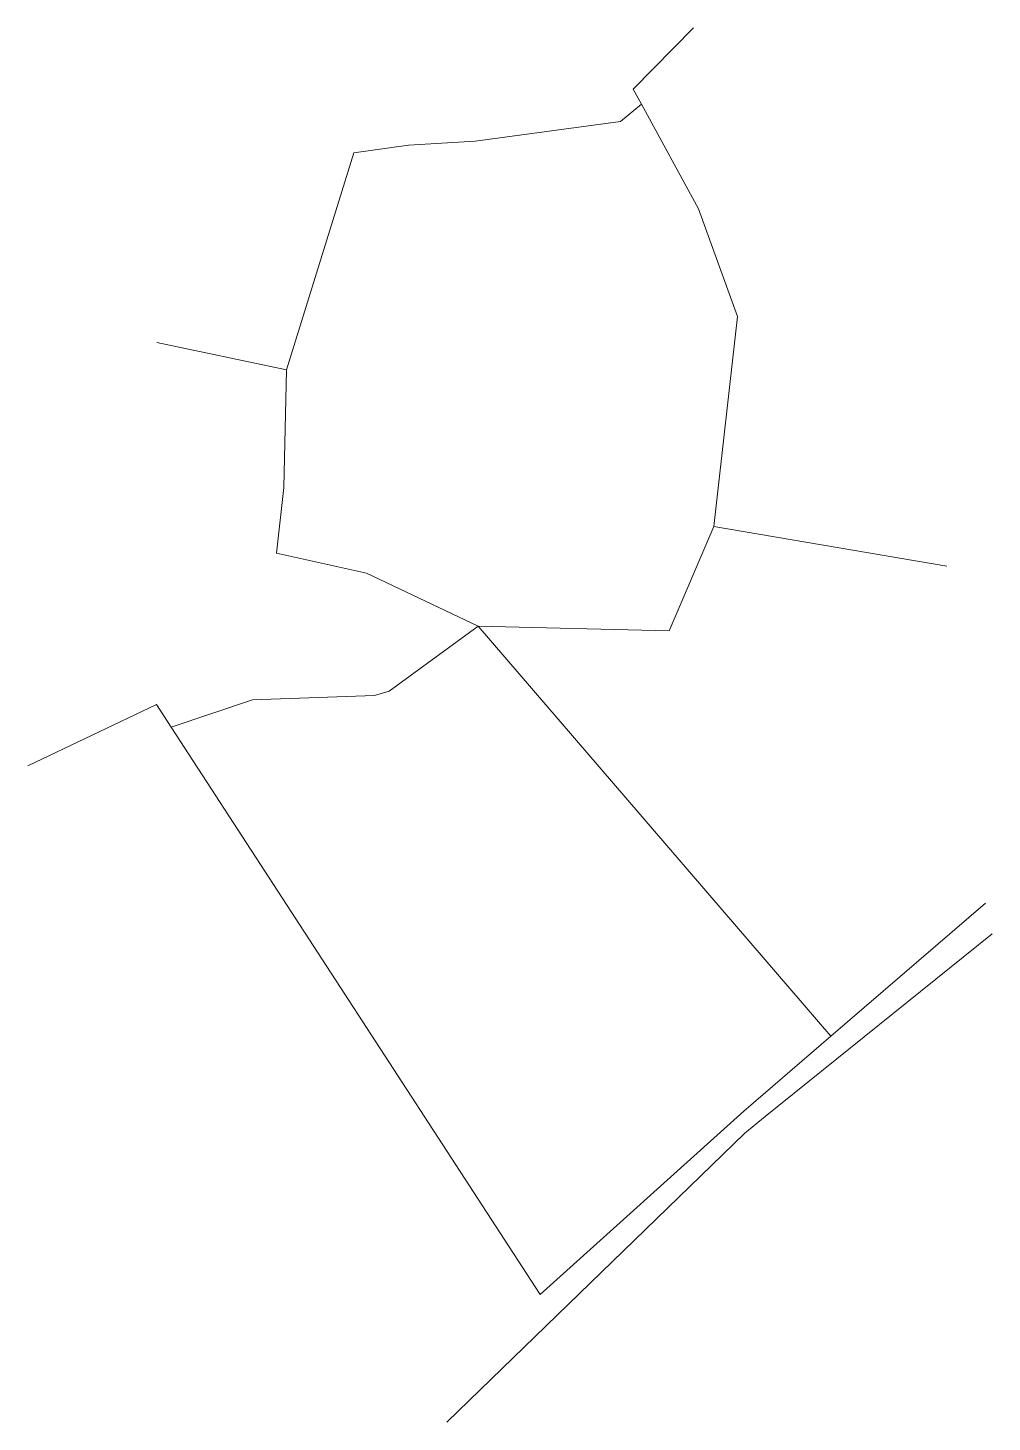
# Model space of a CAD drawing. Header units: metres. Extents: x 539050 to 539156, y 1837191 to 1837344.
import ezdxf

# ---------------------------------------------------------------- set-up
doc = ezdxf.new("R2010")
doc.units = ezdxf.units.M
doc.layers.add('10', color=7, linetype='Continuous', lineweight=13)

msp = doc.modelspace()

# ---------------------------------------------------------------- linework, layer by layer
at = {"layer": '10'}
for p, q in [((539116.35, 1837337.24), (539122.98, 1837343.98)), ((539078.22, 1837306.41), (539063.97, 1837309.4)), ((539125.2, 1837289.18), (539150.81, 1837284.82)), ((539099.3, 1837278.22), (539138.08, 1837233.15)), ((539138.08, 1837233.15), (539155.05, 1837247.76))]:
    msp.add_line(p, q, dxfattribs=at)
for points in [[(539114.96, 1837333.7), (539117.24, 1837335.61), (539116.35, 1837337.24)], [(539114.96, 1837333.7), (539098.96, 1837331.52), (539091.63, 1837331.08), (539085.65, 1837330.25), (539078.22, 1837306.41), (539077.96, 1837293.47), (539077.13, 1837286.25), (539087.03, 1837284.04), (539099.3, 1837278.22), (539120.31, 1837277.7), (539125.2, 1837289.18), (539127.8, 1837312.24), (539123.5, 1837324.09), (539117.24, 1837335.61)], [(539099.3, 1837278.22), (539089.53, 1837271.08), (539087.9, 1837270.6)], [(539065.55, 1837267.13), (539063.94, 1837269.6), (539049.81, 1837262.88)], [(539065.55, 1837267.13), (539074.5, 1837270.12), (539087.9, 1837270.6)], [(539065.55, 1837267.13), (539106.13, 1837204.75), (539128.51, 1837224.91), (539138.08, 1837233.15)], [(539095.87, 1837190.74), (539128.61, 1837222.49), (539130.85, 1837224.32), (539155.79, 1837244.41)]]:
    msp.add_lwpolyline(points, dxfattribs=at)

doc.saveas('drawing.dxf')
